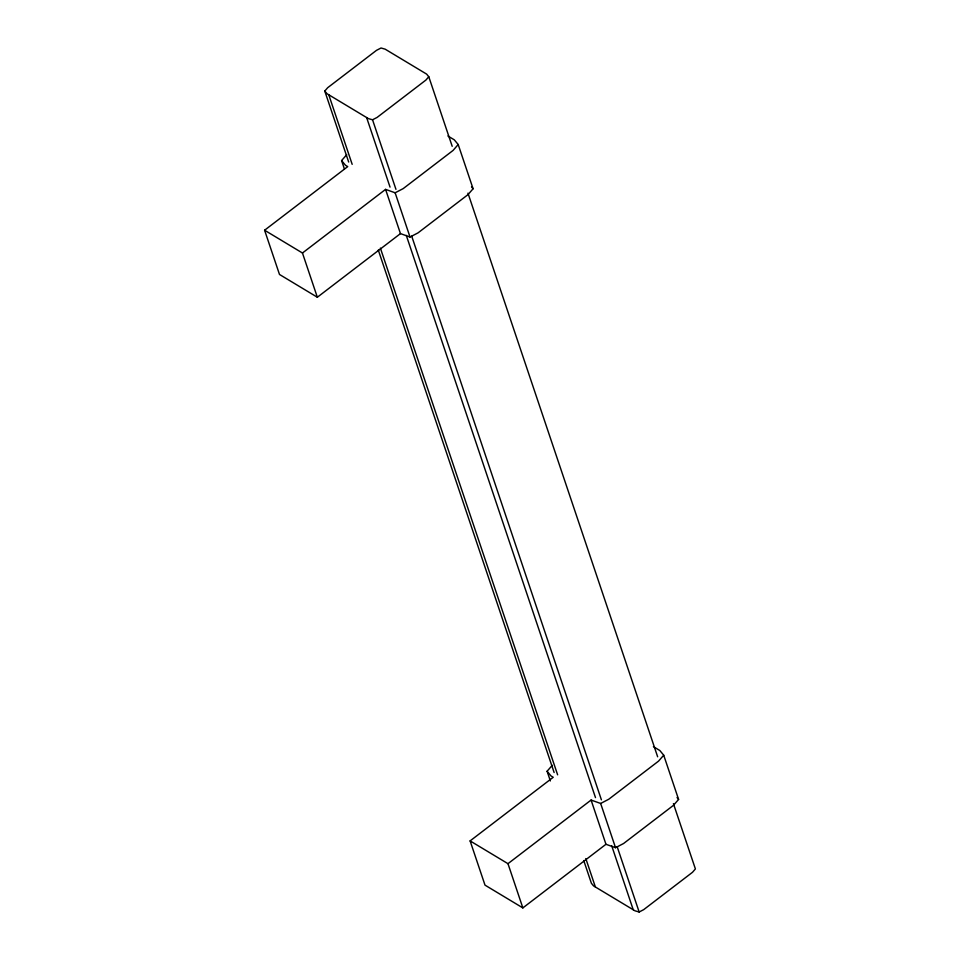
<?xml version="1.0" encoding="UTF-8"?>
<svg xmlns="http://www.w3.org/2000/svg" width="960" height="960" viewBox="0 0 960 960"><rect width="100%" height="100%" fill="white"/><g stroke="black" fill="none" stroke-linecap="round" stroke-linejoin="round"><path stroke-width="1.44" d="M348.672 162.036L324.78 91.056L327.684 87.708L376.488 50.352L381.036 48L385.152 49.164L426.6 74.088L428.784 76.728L452.196 146.304M344.376 168.876L341.592 160.584L346.728 154.656M428.784 76.728L425.892 80.076L377.088 117.432L372.54 119.784L368.412 118.62L326.976 93.696L324.78 91.056M447.9 135.984L454.308 139.836L458.196 144.528L453.06 150.444L403.188 188.616L395.136 192.792L385.572 189.384L302.46 253.008L264.6 230.232L347.724 166.608L345.48 165.264L341.592 160.584M458.196 144.528L473.088 188.76L467.94 194.676L418.068 232.848L410.016 237.024L400.464 233.616L385.572 189.384M550.356 780.924L547.104 771.24L552.24 765.324M653.412 746.64L659.82 750.504L663.708 755.184L658.572 761.112L608.7 799.284L600.648 803.46L591.084 800.052L507.972 863.676L470.112 840.9L553.236 777.276L550.98 775.932L547.104 771.24M663.708 755.184L678.6 799.416L673.452 805.344L623.58 843.516L615.528 847.692L605.964 844.284L591.084 800.052M264.6 230.232L279.492 274.464L317.34 297.24L400.464 233.616M470.112 840.9L485.004 885.132L522.852 907.908L605.964 844.284M583.752 860.556L591.396 883.272L593.58 885.912L635.028 910.836L639.156 912L643.692 909.648L692.496 872.292L695.4 868.944L673.416 803.64M471.528 186.876L473.088 188.76M677.04 797.544L678.6 799.416M467.964 193.152L657.648 756.792M372.54 119.784L395.952 189.348M411.72 236.208L601.404 799.836M617.172 846.696L639.156 912M395.136 192.792L410.016 237.024M600.648 803.46L615.528 847.692M366.624 117.552L390.036 187.116M406.284 235.38L595.488 797.604M611.736 845.868L633.228 909.756M328.764 94.776L352.176 164.34M380.376 248.1L557.628 774.828M585.816 858.588L595.38 886.992M378.3 250.068L554.124 772.524M302.46 253.008L317.34 297.24M507.972 863.676L522.852 907.908"/></g></svg>
